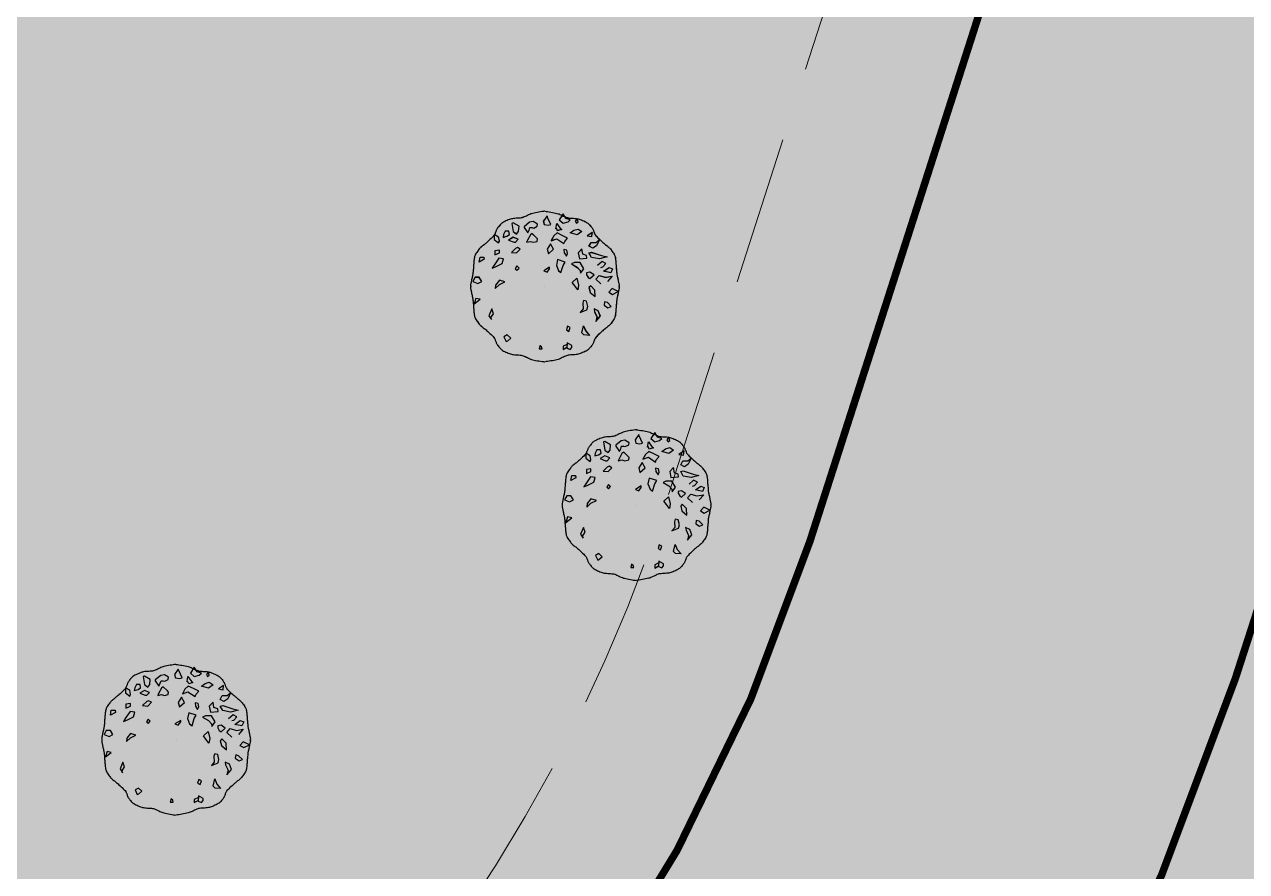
# Model space of a CAD drawing. Header units: metres. Extents: x 394605 to 1395358, y 4171135 to 6406139.
# Drawn here: x 1394078.86 to 1394095.27, y 4172343.41 to 4172354.79 of the extents above; entities that cross this region are included whole.
import ezdxf

# ---------------------------------------------------------------- set-up
doc = ezdxf.new("R2010")
doc.units = ezdxf.units.M
doc.header["$LTSCALE"] = 2
doc.linetypes.add('CACHE', pattern=[0.375, 0.25, -0.125])
doc.layers.add('Arbres_à_enjeux', color=6, linetype='Continuous')
doc.layers.add('T-VEGETATION', color=108, linetype='Continuous')
doc.layers.add('P-Voie', color=250, linetype='Continuous', lineweight=9)

# ---------------------------------------------------------------- blocks, each defined once
blk = doc.blocks.new('v025')
blk.add_line((0, 0), (0, 0))
at = {"color": 0, "linetype": 'Continuous'}
blk.add_line((0.666, -0.338), (0.7, -0.408), dxfattribs=at)
at = {"color": 0, "linetype": 'Continuous', "flags": 128}
for points in [[(-0.002, 1.01), (-0.019, 1.009), (-0.038, 1.006), (-0.058, 1.003), (-0.08, 1), (-0.102, 0.996), (-0.124, 0.991), (-0.144, 0.987), (-0.163, 0.982), (-0.179, 0.978), (-0.19, 0.974), (-0.204, 0.968), (-0.218, 0.962), (-0.233, 0.955), (-0.248, 0.947), (-0.263, 0.94), (-0.278, 0.934), (-0.291, 0.928), (-0.303, 0.925), (-0.316, 0.922), (-0.331, 0.92), (-0.348, 0.919), (-0.366, 0.917), (-0.385, 0.916), (-0.403, 0.915), (-0.42, 0.914), (-0.435, 0.911), (-0.448, 0.909), (-0.461, 0.905), (-0.475, 0.9), (-0.491, 0.894), (-0.507, 0.887), (-0.523, 0.88), (-0.539, 0.873), (-0.554, 0.865), (-0.567, 0.857), (-0.578, 0.85), (-0.585, 0.844), (-0.593, 0.836), (-0.601, 0.827), (-0.61, 0.818), (-0.618, 0.807), (-0.626, 0.797), (-0.633, 0.787), (-0.64, 0.778), (-0.645, 0.77), (-0.648, 0.763), (-0.652, 0.756), (-0.655, 0.747), (-0.658, 0.737), (-0.662, 0.728), (-0.665, 0.718), (-0.669, 0.71), (-0.672, 0.702), (-0.676, 0.695), (-0.685, 0.684), (-0.696, 0.671), (-0.709, 0.658), (-0.723, 0.644), (-0.738, 0.63), (-0.752, 0.617), (-0.766, 0.605), (-0.779, 0.593), (-0.79, 0.583), (-0.797, 0.577), (-0.806, 0.57), (-0.816, 0.562), (-0.827, 0.554), (-0.837, 0.545), (-0.848, 0.537), (-0.857, 0.529), (-0.866, 0.521), (-0.873, 0.514), (-0.88, 0.506), (-0.888, 0.495), (-0.897, 0.484), (-0.906, 0.472), (-0.914, 0.459), (-0.923, 0.447), (-0.93, 0.434), (-0.936, 0.423), (-0.94, 0.413), (-0.943, 0.402), (-0.946, 0.389), (-0.948, 0.375), (-0.95, 0.36), (-0.952, 0.344), (-0.953, 0.329), (-0.954, 0.315), (-0.955, 0.302), (-0.956, 0.29), (-0.957, 0.279), (-0.958, 0.267), (-0.959, 0.253), (-0.96, 0.239), (-0.961, 0.224), (-0.962, 0.21), (-0.963, 0.196), (-0.965, 0.184), (-0.966, 0.173), (-0.968, 0.164), (-0.97, 0.153), (-0.972, 0.141), (-0.975, 0.129), (-0.978, 0.116), (-0.981, 0.104), (-0.983, 0.092), (-0.985, 0.081), (-0.987, 0.072), (-0.988, 0.065), (-0.99, 0.056), (-0.993, 0.047), (-0.995, 0.037), (-0.997, 0.027), (-0.998, 0.018), (-0.998, 0.01), (-0.996, 0.004), (-0.992, 0), (-0.996, -0.004), (-0.998, -0.01), (-0.998, -0.018), (-0.997, -0.027), (-0.995, -0.037), (-0.993, -0.046), (-0.99, -0.056), (-0.988, -0.064), (-0.987, -0.071), (-0.985, -0.08), (-0.983, -0.091), (-0.981, -0.103), (-0.978, -0.115), (-0.975, -0.128), (-0.972, -0.14), (-0.97, -0.152), (-0.968, -0.163), (-0.966, -0.172), (-0.965, -0.183), (-0.963, -0.196), (-0.962, -0.209), (-0.961, -0.224), (-0.96, -0.238), (-0.959, -0.253), (-0.958, -0.266), (-0.957, -0.279), (-0.956, -0.29), (-0.955, -0.301), (-0.954, -0.314), (-0.953, -0.329), (-0.952, -0.344), (-0.95, -0.359), (-0.948, -0.375), (-0.946, -0.389), (-0.943, -0.402), (-0.94, -0.412), (-0.936, -0.423), (-0.93, -0.434), (-0.923, -0.446), (-0.914, -0.459), (-0.906, -0.471), (-0.897, -0.484), (-0.888, -0.495), (-0.88, -0.505), (-0.873, -0.514), (-0.866, -0.521), (-0.857, -0.528), (-0.848, -0.537), (-0.837, -0.545), (-0.827, -0.553), (-0.816, -0.561), (-0.806, -0.569), (-0.797, -0.577), (-0.79, -0.583), (-0.779, -0.593), (-0.766, -0.604), (-0.752, -0.617), (-0.738, -0.63), (-0.723, -0.643), (-0.709, -0.657), (-0.696, -0.671), (-0.685, -0.683), (-0.676, -0.695), (-0.672, -0.701), (-0.669, -0.709), (-0.665, -0.718), (-0.662, -0.727), (-0.658, -0.737), (-0.655, -0.746), (-0.652, -0.755), (-0.648, -0.763), (-0.645, -0.77), (-0.64, -0.778), (-0.633, -0.787), (-0.626, -0.797), (-0.618, -0.807), (-0.61, -0.817), (-0.601, -0.827), (-0.593, -0.836), (-0.585, -0.843), (-0.578, -0.85), (-0.567, -0.857), (-0.554, -0.865), (-0.539, -0.872), (-0.523, -0.88), (-0.507, -0.887), (-0.491, -0.894), (-0.475, -0.9), (-0.461, -0.904), (-0.448, -0.908), (-0.435, -0.911), (-0.42, -0.913), (-0.403, -0.915), (-0.385, -0.916), (-0.366, -0.917), (-0.348, -0.918), (-0.331, -0.92), (-0.316, -0.922), (-0.303, -0.924), (-0.291, -0.928), (-0.278, -0.933), (-0.263, -0.94), (-0.248, -0.947), (-0.233, -0.954), (-0.218, -0.961), (-0.204, -0.968), (-0.19, -0.973), (-0.179, -0.978), (-0.163, -0.982), (-0.144, -0.986), (-0.124, -0.991), (-0.102, -0.995), (-0.08, -0.999), (-0.058, -1.003), (-0.038, -1.006), (-0.019, -1.008), (-0.002, -1.01)], [(0.002, 1.01), (0.018, 1.009), (0.037, 1.006), (0.058, 1.003), (0.08, 1), (0.102, 0.996), (0.123, 0.991), (0.144, 0.987), (0.162, 0.982), (0.178, 0.978), (0.19, 0.974), (0.203, 0.968), (0.217, 0.962), (0.233, 0.955), (0.248, 0.947), (0.263, 0.94), (0.277, 0.934), (0.291, 0.928), (0.302, 0.925), (0.316, 0.922), (0.331, 0.92), (0.348, 0.919), (0.366, 0.917), (0.384, 0.916), (0.402, 0.915), (0.419, 0.914), (0.434, 0.911), (0.407, 0.877), (0.424, 0.851), (0.446, 0.867), (0.435, 0.912), (0.448, 0.909), (0.46, 0.905), (0.474, 0.9), (0.49, 0.894), (0.506, 0.887), (0.523, 0.88), (0.539, 0.873), (0.553, 0.865), (0.566, 0.857), (0.577, 0.85), (0.584, 0.844), (0.592, 0.836), (0.601, 0.827), (0.609, 0.818), (0.618, 0.807), (0.626, 0.797), (0.633, 0.787), (0.639, 0.778), (0.644, 0.77), (0.648, 0.763), (0.651, 0.756), (0.655, 0.747), (0.658, 0.737), (0.661, 0.728), (0.665, 0.718), (0.668, 0.71), (0.672, 0.702), (0.676, 0.695), (0.684, 0.684), (0.696, 0.671), (0.708, 0.658), (0.723, 0.644), (0.737, 0.63), (0.752, 0.617), (0.766, 0.605), (0.779, 0.593), (0.79, 0.583), (0.797, 0.577), (0.806, 0.57), (0.816, 0.562), (0.826, 0.554), (0.837, 0.545), (0.847, 0.537), (0.857, 0.529), (0.865, 0.521), (0.872, 0.514), (0.88, 0.506), (0.888, 0.495), (0.897, 0.484), (0.905, 0.472), (0.914, 0.459), (0.922, 0.447), (0.929, 0.434), (0.935, 0.423), (0.94, 0.413), (0.943, 0.402), (0.946, 0.389), (0.948, 0.375), (0.95, 0.36), (0.951, 0.344), (0.952, 0.329), (0.953, 0.315), (0.954, 0.302), (0.955, 0.29), (0.956, 0.279), (0.957, 0.267), (0.958, 0.253), (0.96, 0.239), (0.961, 0.224), (0.962, 0.21), (0.963, 0.196), (0.964, 0.184), (0.966, 0.173), (0.967, 0.164), (0.969, 0.153), (0.972, 0.141), (0.975, 0.129), (0.978, 0.116), (0.98, 0.104), (0.983, 0.092), (0.985, 0.081), (0.986, 0.072), (0.988, 0.065), (0.99, 0.056), (0.992, 0.047), (0.995, 0.037), (0.997, 0.027), (0.998, 0.018), (0.998, 0.01), (0.996, 0.004), (0.992, 0), (0.996, -0.004), (0.998, -0.01), (0.998, -0.018), (0.997, -0.027), (0.995, -0.037), (0.992, -0.046), (0.99, -0.056), (0.988, -0.064), (0.986, -0.071), (0.985, -0.08), (0.983, -0.091), (0.98, -0.103), (0.978, -0.115), (0.975, -0.128), (0.972, -0.14), (0.969, -0.152), (0.967, -0.163), (0.966, -0.172), (0.964, -0.183), (0.963, -0.196), (0.962, -0.209), (0.961, -0.224), (0.96, -0.238), (0.958, -0.253), (0.957, -0.266), (0.956, -0.279), (0.955, -0.29), (0.954, -0.301), (0.953, -0.314), (0.952, -0.329), (0.951, -0.344), (0.95, -0.359), (0.948, -0.375), (0.946, -0.389), (0.943, -0.402), (0.94, -0.412), (0.935, -0.423), (0.929, -0.434), (0.922, -0.446), (0.914, -0.459), (0.905, -0.471), (0.897, -0.484), (0.888, -0.495), (0.88, -0.505), (0.872, -0.514), (0.865, -0.521), (0.857, -0.528), (0.847, -0.537), (0.837, -0.545), (0.826, -0.553), (0.816, -0.561), (0.806, -0.569), (0.797, -0.577), (0.79, -0.583), (0.779, -0.593), (0.766, -0.604), (0.752, -0.617), (0.737, -0.63), (0.723, -0.643), (0.708, -0.657), (0.696, -0.671), (0.684, -0.683), (0.676, -0.695), (0.672, -0.701), (0.668, -0.709), (0.665, -0.718), (0.661, -0.727), (0.658, -0.737), (0.655, -0.746), (0.651, -0.755), (0.648, -0.763), (0.644, -0.77), (0.639, -0.778), (0.633, -0.787), (0.626, -0.797), (0.618, -0.807), (0.609, -0.817), (0.601, -0.827), (0.592, -0.836), (0.584, -0.843), (0.577, -0.85), (0.566, -0.857), (0.553, -0.865), (0.539, -0.872), (0.523, -0.88), (0.506, -0.887), (0.49, -0.894), (0.474, -0.9), (0.46, -0.904), (0.448, -0.908), (0.434, -0.911), (0.419, -0.913), (0.402, -0.915), (0.384, -0.916), (0.366, -0.917), (0.348, -0.918), (0.331, -0.92), (0.316, -0.922), (0.302, -0.924), (0.291, -0.928), (0.277, -0.933), (0.263, -0.94), (0.248, -0.947), (0.233, -0.954), (0.217, -0.961), (0.203, -0.968), (0.19, -0.973), (0.178, -0.978), (0.162, -0.982), (0.144, -0.986), (0.123, -0.991), (0.102, -0.995), (0.08, -0.999), (0.058, -1.003), (0.037, -1.006), (0.018, -1.008), (0.002, -1.01)], [(0.75, 0.257), (0.778, 0.264), (0.818, 0.309), (0.767, 0.336), (0.705, 0.282)], [(0.75, 0.035), (0.683, 0.097), (0.728, 0.149), (0.812, 0.124), (0.902, 0.14), (0.84, 0.07)], [(0.3, -0.776), (0.244, -0.8), (0.244, -0.844), (0.295, -0.814)]]:
    blk.add_lwpolyline(points, dxfattribs=at)
for points in [[(-0.442, 0.848), (-0.425, 0.74), (-0.38, 0.706), (-0.352, 0.74), (-0.347, 0.811), (-0.425, 0.855)], [(-0.155, 0.873), (-0.206, 0.863), (-0.279, 0.803), (-0.279, 0.793), (-0.229, 0.721), (-0.212, 0.758), (-0.2, 0.793), (-0.172, 0.793), (-0.15, 0.785), (-0.105, 0.811), (-0.099, 0.838)], [(0.047, 0.824), (0.081, 0.832), (0.036, 0.929), (0.03, 0.948), (-0.02, 0.877), (-0.009, 0.832)], [(0.171, 0.751), (0.16, 0.777), (0.148, 0.777), (0.16, 0.848), (0.21, 0.777), (0.227, 0.768)], [(0.311, 0.867), (0.34, 0.896), (0.283, 0.912), (0.244, 0.974), (0.193, 0.896), (0.244, 0.851)], [(-0.622, 0.664), (-0.679, 0.699), (-0.679, 0.63), (-0.622, 0.585), (-0.611, 0.612)], [(-0.51, 0.675), (-0.476, 0.697), (-0.482, 0.742), (-0.532, 0.742), (-0.555, 0.697), (-0.56, 0.661)], [(-0.414, 0.597), (-0.392, 0.597), (-0.358, 0.634), (-0.425, 0.661), (-0.487, 0.624)], [(-0.195, 0.606), (-0.155, 0.596), (-0.105, 0.606), (-0.099, 0.64), (-0.116, 0.658), (-0.172, 0.711), (-0.195, 0.693), (-0.234, 0.623), (-0.245, 0.596)], [(0.306, 0.651), (0.233, 0.687), (0.165, 0.721), (0.12, 0.679), (0.086, 0.616), (0.16, 0.642), (0.255, 0.579), (0.266, 0.607)], [(0.39, 0.755), (0.446, 0.772), (0.497, 0.738), (0.435, 0.693), (0.34, 0.72)], [(0.57, 0.682), (0.632, 0.672), (0.638, 0.727)], [(-0.369, 0.524), (-0.392, 0.512), (-0.448, 0.458), (-0.38, 0.451), (-0.33, 0.503)], [(0.115, 0.502), (0.075, 0.572), (0.03, 0.502), (0.047, 0.44)], [(0.295, 0.488), (0.255, 0.496), (0.261, 0.451), (0.289, 0.406), (0.306, 0.443)], [(0.565, 0.381), (0.559, 0.416), (0.508, 0.433), (0.497, 0.505), (0.446, 0.451), (0.463, 0.372)], [(0.688, 0.593), (0.733, 0.63), (0.694, 0.548), (0.643, 0.515), (0.593, 0.54), (0.621, 0.593)], [(-0.819, 0.396), (-0.814, 0.367), (-0.881, 0.329), (-0.87, 0.396)], [(-0.572, 0.308), (-0.555, 0.371), (-0.617, 0.38), (-0.673, 0.299), (-0.707, 0.247), (-0.662, 0.264)], [(-0.673, 0.478), (-0.673, 0.425), (-0.611, 0.451), (-0.611, 0.488)], [(0.216, 0.187), (0.244, 0.284), (0.272, 0.329), (0.171, 0.363), (0.154, 0.284), (0.182, 0.214)], [(0.593, 0.451), (0.626, 0.46), (0.761, 0.416), (0.835, 0.398), (0.733, 0.372), (0.626, 0.391)], [(-0.347, 0.249), (-0.375, 0.278), (-0.397, 0.24), (-0.375, 0.218)], [(0.03, 0.194), (0.064, 0.239), (0.064, 0.26), (-0.015, 0.212)], [(0.475, 0.215), (0.48, 0.18), (0.525, 0.24), (0.475, 0.322), (0.396, 0.322), (0.356, 0.304), (0.435, 0.259)], [(0.581, 0.124), (0.604, 0.107), (0.66, 0.156), (0.604, 0.194), (0.559, 0.185), (0.559, 0.159)], [(0.908, 0.239), (0.885, 0.185), (0.79, 0.205), (0.863, 0.257)], [(-0.898, 0.043), (-0.847, 0.07), (-0.881, 0.124), (-0.937, 0.124), (-0.965, 0.07)], [(-0.662, 0.02), (-0.667, -0.025), (-0.611, 0.027), (-0.538, 0.063), (-0.611, 0.086)], [(0.441, -0.044), (0.401, 0.01), (0.368, 0.053), (0.43, 0.112), (0.452, 0.018)], [(0.615, 0.011), (0.593, -0.013), (0.61, -0.078), (0.677, -0.134), (0.671, -0.047)], [(-0.949, -0.231), (-0.87, -0.169), (-0.926, -0.159)], [(0.902, -0.027), (0.857, -0.075), (0.908, -0.106), (0.986, -0.068)], [(-0.69, -0.364), (-0.712, -0.301), (-0.752, -0.391), (-0.718, -0.443), (-0.724, -0.416)], [(0.576, -0.266), (0.559, -0.196), (0.52, -0.187), (0.508, -0.222), (0.514, -0.301), (0.475, -0.346), (0.565, -0.311)], [(0.66, -0.301), (0.666, -0.338), (0.7, -0.408), (0.683, -0.47), (0.745, -0.398), (0.716, -0.328)], [(0.84, -0.214), (0.801, -0.204), (0.795, -0.249), (0.846, -0.284), (0.891, -0.266)], [(-0.459, -0.692), (-0.504, -0.648), (-0.549, -0.674), (-0.521, -0.737), (-0.499, -0.727)], [(0.323, -0.601), (0.34, -0.55), (0.306, -0.532), (0.289, -0.582)], [(0.548, -0.595), (0.598, -0.655), (0.525, -0.648), (0.497, -0.622), (0.52, -0.526)], [(-0.043, -0.809), (-0.065, -0.793), (-0.077, -0.837), (-0.037, -0.837)], [(0.362, -0.789), (0.3, -0.754), (0.295, -0.824), (0.34, -0.843), (0.362, -0.816)]]:
    blk.add_lwpolyline(points, close=True, dxfattribs=at)

msp = doc.modelspace()

# ---------------------------------------------------------------- hatches: boundary and pattern name
at = {"layer": 'T-VEGETATION'}
h = msp.add_hatch(dxfattribs=at)
h.set_pattern_fill('AR-CONC', color=84, scale=0.025)
h.set_pattern_definition([(50, (0, 0), (4.554616725, -0.3984771385), [0.47625, -5.23875]), (355, (0, 0), (-0.8810706494, 4.776416072), [0.381, -4.191]), (100.451, (0.3796, -0.033), (3.6735625416, 4.3779171955), [0.40475, -4.45225]), (46.1842, (0, 1.27), (6.776976022, -1.051058198), [0.714375, -7.858125]), (96.6356, (0.565, 1.1824), (5.935105862, 6.185638897), [0.607125, -6.678375]), (351.184, (0, 1.27), (5.935115145, 6.185627947), [0.5715, -6.2865]), (21, (0.635, 0.9525), (3.790371996, -2.556637963), [0.47625, -5.23875]), (326, (0.635, 0.9525), (1.5450507087, 4.604699153), [0.381, -4.191]), (71.4514, (0.951, 0.7394), (5.3354122693, 2.048071443), [0.40475, -4.45225]), (37.5, (0, 0), (0.07721508126, 2.1138759718), [0, -4.1402, 0, -4.2545, 0, -4.206875]), (7.5, (0, 0), (1.6704915628, 2.5045143705), [0, -2.4257, 0, -4.04495, 0, -1.603375]), (327.5, (-1.416, 0), (3.3897648792, -0.1432185998), [0, -1.5875, 0, -4.953, 0, -6.57225]), (317.5, (-2.051, 0), (3.7032295347, 0.6356622758), [0, -2.06375, 0, -3.2893, 0, -4.66725])])
h.paths.add_polyline_path([(1393927.84, 4172307.918), (1393958.527, 4172323.627), (1394358.196, 4172583.126), (1394368.739, 4172566.92), (1394404.239, 4172594.106), (1394421.217, 4172593.554), (1394446.938, 4172609.027), (1394462.155, 4172571.89), (1394427.756, 4172533.31), (1394398.16, 4172507.898), (1394347.588, 4172478.822), (1394332.784, 4172523.595), (1394296.479, 4172507.081), (1394285.958, 4172483.929), (1394295.024, 4172433.323), (1394419.634, 4172480.669), (1394450.579, 4172447.3), (1394434.639, 4172428.681), (1394439.126, 4172400.637), (1394299.836, 4172369.098), (1393930.719, 4172300.034)])

# ---------------------------------------------------------------- linework, layer by layer
at = {"layer": 'Arbres_à_enjeux'}
for p, q in [((1394085.847, 4172351.267), (1394085.847, 4172351.267)), ((1394086.513, 4172350.929), (1394086.546, 4172350.859))]:
    msp.add_line(p, q, dxfattribs=at)
for points in [[(1394085.844, 4172352.277), (1394085.828, 4172352.275), (1394085.809, 4172352.273), (1394085.788, 4172352.27), (1394085.767, 4172352.266), (1394085.744, 4172352.262), (1394085.723, 4172352.258), (1394085.702, 4172352.254), (1394085.684, 4172352.249), (1394085.668, 4172352.245), (1394085.656, 4172352.241), (1394085.643, 4172352.235), (1394085.629, 4172352.229), (1394085.614, 4172352.221), (1394085.598, 4172352.214), (1394085.583, 4172352.207), (1394085.569, 4172352.201), (1394085.556, 4172352.195), (1394085.544, 4172352.191), (1394085.531, 4172352.189), (1394085.515, 4172352.187), (1394085.498, 4172352.185), (1394085.48, 4172352.184), (1394085.462, 4172352.183), (1394085.444, 4172352.182), (1394085.427, 4172352.18), (1394085.412, 4172352.178), (1394085.399, 4172352.175), (1394085.386, 4172352.172), (1394085.372, 4172352.167), (1394085.356, 4172352.161), (1394085.34, 4172352.154), (1394085.324, 4172352.147), (1394085.308, 4172352.139), (1394085.293, 4172352.132), (1394085.28, 4172352.124), (1394085.269, 4172352.117), (1394085.262, 4172352.111), (1394085.254, 4172352.103), (1394085.245, 4172352.094), (1394085.237, 4172352.084), (1394085.229, 4172352.074), (1394085.221, 4172352.064), (1394085.213, 4172352.054), (1394085.207, 4172352.045), (1394085.202, 4172352.037), (1394085.198, 4172352.03), (1394085.195, 4172352.022), (1394085.192, 4172352.013), (1394085.188, 4172352.004), (1394085.185, 4172351.994), (1394085.181, 4172351.985), (1394085.178, 4172351.976), (1394085.174, 4172351.969), (1394085.171, 4172351.962), (1394085.162, 4172351.95), (1394085.151, 4172351.938), (1394085.138, 4172351.924), (1394085.124, 4172351.911), (1394085.109, 4172351.897), (1394085.094, 4172351.884), (1394085.08, 4172351.871), (1394085.068, 4172351.86), (1394085.057, 4172351.85), (1394085.049, 4172351.844), (1394085.04, 4172351.836), (1394085.03, 4172351.829), (1394085.02, 4172351.82), (1394085.009, 4172351.812), (1394084.999, 4172351.804), (1394084.989, 4172351.796), (1394084.981, 4172351.788), (1394084.974, 4172351.781), (1394084.967, 4172351.772), (1394084.958, 4172351.762), (1394084.95, 4172351.751), (1394084.941, 4172351.739), (1394084.932, 4172351.726), (1394084.924, 4172351.713), (1394084.917, 4172351.701), (1394084.911, 4172351.69), (1394084.906, 4172351.68), (1394084.903, 4172351.669), (1394084.901, 4172351.656), (1394084.898, 4172351.642), (1394084.897, 4172351.627), (1394084.895, 4172351.611), (1394084.894, 4172351.596), (1394084.893, 4172351.581), (1394084.892, 4172351.568), (1394084.891, 4172351.557), (1394084.89, 4172351.546), (1394084.889, 4172351.534), (1394084.888, 4172351.52), (1394084.887, 4172351.506), (1394084.886, 4172351.491), (1394084.884, 4172351.476), (1394084.883, 4172351.463), (1394084.882, 4172351.45), (1394084.881, 4172351.44), (1394084.879, 4172351.43), (1394084.877, 4172351.419), (1394084.874, 4172351.408), (1394084.872, 4172351.395), (1394084.869, 4172351.383), (1394084.866, 4172351.37), (1394084.863, 4172351.358), (1394084.861, 4172351.348), (1394084.86, 4172351.338), (1394084.858, 4172351.331), (1394084.856, 4172351.323), (1394084.854, 4172351.314), (1394084.851, 4172351.304), (1394084.849, 4172351.294), (1394084.848, 4172351.285), (1394084.849, 4172351.277), (1394084.851, 4172351.271), (1394084.855, 4172351.267), (1394084.851, 4172351.263), (1394084.849, 4172351.257), (1394084.848, 4172351.249), (1394084.849, 4172351.24), (1394084.851, 4172351.23), (1394084.854, 4172351.22), (1394084.856, 4172351.211), (1394084.858, 4172351.202), (1394084.86, 4172351.196), (1394084.861, 4172351.186), (1394084.863, 4172351.175), (1394084.866, 4172351.164), (1394084.869, 4172351.151), (1394084.872, 4172351.139), (1394084.874, 4172351.126), (1394084.877, 4172351.114), (1394084.879, 4172351.104), (1394084.881, 4172351.094), (1394084.882, 4172351.084), (1394084.883, 4172351.071), (1394084.884, 4172351.057), (1394084.886, 4172351.043), (1394084.887, 4172351.028), (1394084.888, 4172351.014), (1394084.889, 4172351), (1394084.89, 4172350.988), (1394084.891, 4172350.977), (1394084.892, 4172350.966), (1394084.893, 4172350.952), (1394084.894, 4172350.938), (1394084.895, 4172350.923), (1394084.897, 4172350.907), (1394084.898, 4172350.892), (1394084.901, 4172350.878), (1394084.903, 4172350.865), (1394084.906, 4172350.854), (1394084.911, 4172350.844), (1394084.917, 4172350.833), (1394084.924, 4172350.82), (1394084.932, 4172350.808), (1394084.941, 4172350.795), (1394084.95, 4172350.783), (1394084.958, 4172350.772), (1394084.967, 4172350.762), (1394084.974, 4172350.753), (1394084.981, 4172350.746), (1394084.989, 4172350.738), (1394084.999, 4172350.73), (1394085.009, 4172350.722), (1394085.02, 4172350.713), (1394085.03, 4172350.705), (1394085.04, 4172350.697), (1394085.049, 4172350.69), (1394085.057, 4172350.684), (1394085.068, 4172350.674), (1394085.08, 4172350.663), (1394085.094, 4172350.65), (1394085.109, 4172350.637), (1394085.124, 4172350.623), (1394085.138, 4172350.61), (1394085.151, 4172350.596), (1394085.162, 4172350.583), (1394085.171, 4172350.572), (1394085.174, 4172350.565), (1394085.178, 4172350.558), (1394085.181, 4172350.549), (1394085.185, 4172350.539), (1394085.188, 4172350.53), (1394085.192, 4172350.52), (1394085.195, 4172350.512), (1394085.198, 4172350.504), (1394085.202, 4172350.497), (1394085.207, 4172350.489), (1394085.213, 4172350.48), (1394085.221, 4172350.47), (1394085.229, 4172350.46), (1394085.237, 4172350.45), (1394085.245, 4172350.44), (1394085.254, 4172350.431), (1394085.262, 4172350.423), (1394085.269, 4172350.417), (1394085.28, 4172350.41), (1394085.293, 4172350.402), (1394085.308, 4172350.394), (1394085.324, 4172350.387), (1394085.34, 4172350.38), (1394085.356, 4172350.373), (1394085.372, 4172350.367), (1394085.386, 4172350.362), (1394085.399, 4172350.358), (1394085.412, 4172350.356), (1394085.427, 4172350.354), (1394085.444, 4172350.352), (1394085.462, 4172350.351), (1394085.48, 4172350.35), (1394085.498, 4172350.349), (1394085.515, 4172350.347), (1394085.531, 4172350.345), (1394085.544, 4172350.342), (1394085.556, 4172350.339), (1394085.569, 4172350.333), (1394085.583, 4172350.327), (1394085.598, 4172350.32), (1394085.614, 4172350.313), (1394085.629, 4172350.305), (1394085.643, 4172350.299), (1394085.656, 4172350.293), (1394085.668, 4172350.289), (1394085.684, 4172350.285), (1394085.702, 4172350.28), (1394085.723, 4172350.276), (1394085.744, 4172350.272), (1394085.767, 4172350.268), (1394085.788, 4172350.264), (1394085.809, 4172350.261), (1394085.828, 4172350.259), (1394085.844, 4172350.257)], [(1394085.894, 4172352.091), (1394085.928, 4172352.099), (1394085.883, 4172352.196), (1394085.877, 4172352.214), (1394085.826, 4172352.144), (1394085.838, 4172352.099), (1394085.894, 4172352.091)], [(1394085.849, 4172352.277), (1394085.865, 4172352.275), (1394085.884, 4172352.273), (1394085.905, 4172352.27), (1394085.926, 4172352.266), (1394085.948, 4172352.262), (1394085.97, 4172352.258), (1394085.99, 4172352.254), (1394086.009, 4172352.249), (1394086.025, 4172352.245), (1394086.037, 4172352.241), (1394086.05, 4172352.235), (1394086.064, 4172352.229), (1394086.079, 4172352.221), (1394086.094, 4172352.214), (1394086.11, 4172352.207), (1394086.124, 4172352.201), (1394086.137, 4172352.195), (1394086.149, 4172352.191), (1394086.162, 4172352.189), (1394086.178, 4172352.187), (1394086.195, 4172352.185), (1394086.213, 4172352.184), (1394086.231, 4172352.183), (1394086.249, 4172352.182), (1394086.266, 4172352.18), (1394086.281, 4172352.178), (1394086.254, 4172352.144), (1394086.271, 4172352.117), (1394086.293, 4172352.134), (1394086.282, 4172352.179), (1394086.294, 4172352.175), (1394086.307, 4172352.172), (1394086.321, 4172352.167), (1394086.337, 4172352.161), (1394086.353, 4172352.154), (1394086.369, 4172352.147), (1394086.385, 4172352.139), (1394086.4, 4172352.132), (1394086.413, 4172352.124), (1394086.424, 4172352.117), (1394086.431, 4172352.111), (1394086.439, 4172352.103), (1394086.447, 4172352.094), (1394086.456, 4172352.084), (1394086.464, 4172352.074), (1394086.472, 4172352.064), (1394086.48, 4172352.054), (1394086.486, 4172352.045), (1394086.491, 4172352.037), (1394086.495, 4172352.03), (1394086.498, 4172352.022), (1394086.501, 4172352.013), (1394086.505, 4172352.004), (1394086.508, 4172351.994), (1394086.511, 4172351.985), (1394086.515, 4172351.976), (1394086.519, 4172351.969), (1394086.522, 4172351.962), (1394086.531, 4172351.95), (1394086.542, 4172351.938), (1394086.555, 4172351.924), (1394086.569, 4172351.911), (1394086.584, 4172351.897), (1394086.598, 4172351.884), (1394086.612, 4172351.871), (1394086.625, 4172351.86), (1394086.636, 4172351.85), (1394086.644, 4172351.844), (1394086.653, 4172351.836), (1394086.663, 4172351.829), (1394086.673, 4172351.82), (1394086.684, 4172351.812), (1394086.694, 4172351.804), (1394086.704, 4172351.796), (1394086.712, 4172351.788), (1394086.719, 4172351.781), (1394086.726, 4172351.772), (1394086.735, 4172351.762), (1394086.743, 4172351.751), (1394086.752, 4172351.739), (1394086.761, 4172351.726), (1394086.769, 4172351.713), (1394086.776, 4172351.701), (1394086.782, 4172351.69), (1394086.786, 4172351.68), (1394086.79, 4172351.669), (1394086.792, 4172351.656), (1394086.795, 4172351.642), (1394086.796, 4172351.627), (1394086.798, 4172351.611), (1394086.799, 4172351.596), (1394086.8, 4172351.581), (1394086.801, 4172351.568), (1394086.802, 4172351.557), (1394086.803, 4172351.546), (1394086.804, 4172351.534), (1394086.805, 4172351.52), (1394086.806, 4172351.506), (1394086.807, 4172351.491), (1394086.808, 4172351.476), (1394086.81, 4172351.463), (1394086.811, 4172351.45), (1394086.812, 4172351.44), (1394086.814, 4172351.43), (1394086.816, 4172351.419), (1394086.819, 4172351.408), (1394086.821, 4172351.395), (1394086.824, 4172351.383), (1394086.827, 4172351.37), (1394086.829, 4172351.358), (1394086.832, 4172351.348), (1394086.833, 4172351.338), (1394086.834, 4172351.331), (1394086.837, 4172351.323), (1394086.839, 4172351.314), (1394086.842, 4172351.304), (1394086.844, 4172351.294), (1394086.845, 4172351.285), (1394086.844, 4172351.277), (1394086.842, 4172351.271), (1394086.838, 4172351.267), (1394086.842, 4172351.263), (1394086.844, 4172351.257), (1394086.845, 4172351.249), (1394086.844, 4172351.24), (1394086.842, 4172351.23), (1394086.839, 4172351.22), (1394086.837, 4172351.211), (1394086.834, 4172351.202), (1394086.833, 4172351.196), (1394086.832, 4172351.186), (1394086.829, 4172351.175), (1394086.827, 4172351.164), (1394086.824, 4172351.151), (1394086.821, 4172351.139), (1394086.819, 4172351.126), (1394086.816, 4172351.114), (1394086.814, 4172351.104), (1394086.812, 4172351.094), (1394086.811, 4172351.084), (1394086.81, 4172351.071), (1394086.808, 4172351.057), (1394086.807, 4172351.043), (1394086.806, 4172351.028), (1394086.805, 4172351.014), (1394086.804, 4172351), (1394086.803, 4172350.988), (1394086.802, 4172350.977), (1394086.801, 4172350.966), (1394086.8, 4172350.952), (1394086.799, 4172350.938), (1394086.798, 4172350.923), (1394086.796, 4172350.907), (1394086.795, 4172350.892), (1394086.792, 4172350.878), (1394086.79, 4172350.865), (1394086.786, 4172350.854), (1394086.782, 4172350.844), (1394086.776, 4172350.833), (1394086.769, 4172350.82), (1394086.761, 4172350.808), (1394086.752, 4172350.795), (1394086.743, 4172350.783), (1394086.735, 4172350.772), (1394086.726, 4172350.762), (1394086.719, 4172350.753), (1394086.712, 4172350.746), (1394086.704, 4172350.738), (1394086.694, 4172350.73), (1394086.684, 4172350.722), (1394086.673, 4172350.713), (1394086.663, 4172350.705), (1394086.653, 4172350.697), (1394086.644, 4172350.69), (1394086.636, 4172350.684), (1394086.625, 4172350.674), (1394086.612, 4172350.663), (1394086.598, 4172350.65), (1394086.584, 4172350.637), (1394086.569, 4172350.623), (1394086.555, 4172350.61), (1394086.542, 4172350.596), (1394086.531, 4172350.583), (1394086.522, 4172350.572), (1394086.519, 4172350.565), (1394086.515, 4172350.558), (1394086.511, 4172350.549), (1394086.508, 4172350.539), (1394086.505, 4172350.53), (1394086.501, 4172350.52), (1394086.498, 4172350.512), (1394086.495, 4172350.504), (1394086.491, 4172350.497), (1394086.486, 4172350.489), (1394086.48, 4172350.48), (1394086.472, 4172350.47), (1394086.464, 4172350.46), (1394086.456, 4172350.45), (1394086.447, 4172350.44), (1394086.439, 4172350.431), (1394086.431, 4172350.423), (1394086.424, 4172350.417), (1394086.413, 4172350.41), (1394086.4, 4172350.402), (1394086.385, 4172350.394), (1394086.369, 4172350.387), (1394086.353, 4172350.38), (1394086.337, 4172350.373), (1394086.321, 4172350.367), (1394086.307, 4172350.362), (1394086.294, 4172350.358), (1394086.281, 4172350.356), (1394086.266, 4172350.354), (1394086.249, 4172350.352), (1394086.231, 4172350.351), (1394086.213, 4172350.35), (1394086.195, 4172350.349), (1394086.178, 4172350.347), (1394086.162, 4172350.345), (1394086.149, 4172350.342), (1394086.137, 4172350.339), (1394086.124, 4172350.333), (1394086.11, 4172350.327), (1394086.094, 4172350.32), (1394086.079, 4172350.313), (1394086.064, 4172350.305), (1394086.05, 4172350.299), (1394086.037, 4172350.293), (1394086.025, 4172350.289), (1394086.009, 4172350.285), (1394085.99, 4172350.28), (1394085.97, 4172350.276), (1394085.948, 4172350.272), (1394085.926, 4172350.268), (1394085.905, 4172350.264), (1394085.884, 4172350.261), (1394085.865, 4172350.259), (1394085.849, 4172350.257)], [(1394086.158, 4172352.134), (1394086.186, 4172352.162), (1394086.13, 4172352.179), (1394086.091, 4172352.241), (1394086.04, 4172352.162), (1394086.091, 4172352.117), (1394086.158, 4172352.134)], [(1394085.337, 4172351.942), (1394085.371, 4172351.964), (1394085.365, 4172352.009), (1394085.314, 4172352.009), (1394085.292, 4172351.964), (1394085.286, 4172351.927), (1394085.337, 4172351.942)], [(1394085.404, 4172352.115), (1394085.421, 4172352.006), (1394085.466, 4172351.972), (1394085.494, 4172352.006), (1394085.5, 4172352.078), (1394085.421, 4172352.122), (1394085.404, 4172352.115)], [(1394085.691, 4172352.14), (1394085.641, 4172352.13), (1394085.568, 4172352.07), (1394085.568, 4172352.06), (1394085.618, 4172351.988), (1394085.635, 4172352.025), (1394085.646, 4172352.06), (1394085.674, 4172352.06), (1394085.697, 4172352.051), (1394085.742, 4172352.078), (1394085.748, 4172352.105), (1394085.691, 4172352.14)], [(1394086.018, 4172352.017), (1394086.006, 4172352.044), (1394085.995, 4172352.044), (1394086.006, 4172352.115), (1394086.057, 4172352.044), (1394086.074, 4172352.034), (1394086.018, 4172352.017)], [(1394086.237, 4172352.022), (1394086.293, 4172352.039), (1394086.344, 4172352.005), (1394086.282, 4172351.96), (1394086.186, 4172351.987), (1394086.237, 4172352.022)], [(1394085.224, 4172351.93), (1394085.168, 4172351.965), (1394085.168, 4172351.897), (1394085.224, 4172351.852), (1394085.236, 4172351.878), (1394085.224, 4172351.93)], [(1394085.433, 4172351.864), (1394085.455, 4172351.864), (1394085.489, 4172351.901), (1394085.421, 4172351.927), (1394085.359, 4172351.891), (1394085.433, 4172351.864)], [(1394085.652, 4172351.873), (1394085.691, 4172351.863), (1394085.742, 4172351.873), (1394085.748, 4172351.906), (1394085.731, 4172351.925), (1394085.674, 4172351.978), (1394085.652, 4172351.96), (1394085.613, 4172351.89), (1394085.601, 4172351.863), (1394085.652, 4172351.873)], [(1394085.961, 4172351.769), (1394085.922, 4172351.839), (1394085.877, 4172351.769), (1394085.894, 4172351.707), (1394085.961, 4172351.769)], [(1394086.153, 4172351.918), (1394086.079, 4172351.954), (1394086.012, 4172351.988), (1394085.967, 4172351.946), (1394085.933, 4172351.882), (1394086.006, 4172351.909), (1394086.102, 4172351.846), (1394086.113, 4172351.874), (1394086.153, 4172351.918)], [(1394086.417, 4172351.949), (1394086.479, 4172351.939), (1394086.484, 4172351.994), (1394086.417, 4172351.949)], [(1394086.535, 4172351.86), (1394086.58, 4172351.897), (1394086.541, 4172351.815), (1394086.49, 4172351.781), (1394086.439, 4172351.807), (1394086.468, 4172351.86), (1394086.535, 4172351.86)], [(1394085.174, 4172351.745), (1394085.174, 4172351.691), (1394085.236, 4172351.718), (1394085.236, 4172351.755), (1394085.174, 4172351.745)], [(1394085.478, 4172351.791), (1394085.455, 4172351.778), (1394085.399, 4172351.725), (1394085.466, 4172351.718), (1394085.517, 4172351.77), (1394085.478, 4172351.791)], [(1394086.141, 4172351.755), (1394086.102, 4172351.763), (1394086.108, 4172351.718), (1394086.136, 4172351.673), (1394086.153, 4172351.71), (1394086.141, 4172351.755)], [(1394086.411, 4172351.648), (1394086.406, 4172351.683), (1394086.355, 4172351.7), (1394086.344, 4172351.771), (1394086.293, 4172351.718), (1394086.31, 4172351.639), (1394086.411, 4172351.648)], [(1394086.439, 4172351.718), (1394086.473, 4172351.726), (1394086.608, 4172351.683), (1394086.681, 4172351.665), (1394086.58, 4172351.639), (1394086.473, 4172351.657), (1394086.439, 4172351.718)], [(1394085.028, 4172351.663), (1394085.033, 4172351.634), (1394084.966, 4172351.596), (1394084.977, 4172351.663), (1394085.028, 4172351.663)], [(1394085.275, 4172351.575), (1394085.292, 4172351.638), (1394085.23, 4172351.646), (1394085.174, 4172351.566), (1394085.14, 4172351.514), (1394085.185, 4172351.531), (1394085.275, 4172351.575)], [(1394085.5, 4172351.515), (1394085.472, 4172351.545), (1394085.449, 4172351.507), (1394085.472, 4172351.485), (1394085.5, 4172351.515)], [(1394085.877, 4172351.461), (1394085.911, 4172351.506), (1394085.911, 4172351.527), (1394085.832, 4172351.479), (1394085.877, 4172351.461)], [(1394086.063, 4172351.454), (1394086.091, 4172351.551), (1394086.119, 4172351.596), (1394086.018, 4172351.629), (1394086.001, 4172351.551), (1394086.029, 4172351.48), (1394086.063, 4172351.454)], [(1394086.321, 4172351.482), (1394086.327, 4172351.447), (1394086.372, 4172351.507), (1394086.321, 4172351.589), (1394086.243, 4172351.589), (1394086.203, 4172351.57), (1394086.282, 4172351.525), (1394086.321, 4172351.482)], [(1394086.597, 4172351.524), (1394086.625, 4172351.531), (1394086.664, 4172351.576), (1394086.614, 4172351.603), (1394086.552, 4172351.549)], [(1394086.754, 4172351.506), (1394086.732, 4172351.452), (1394086.636, 4172351.472), (1394086.709, 4172351.524), (1394086.754, 4172351.506)], [(1394084.949, 4172351.31), (1394084.999, 4172351.337), (1394084.966, 4172351.39), (1394084.909, 4172351.39), (1394084.881, 4172351.337), (1394084.949, 4172351.31)], [(1394085.185, 4172351.286), (1394085.179, 4172351.241), (1394085.236, 4172351.293), (1394085.309, 4172351.33), (1394085.236, 4172351.352), (1394085.185, 4172351.286)], [(1394086.288, 4172351.223), (1394086.248, 4172351.276), (1394086.214, 4172351.32), (1394086.276, 4172351.379), (1394086.299, 4172351.285), (1394086.288, 4172351.223)], [(1394086.428, 4172351.39), (1394086.451, 4172351.373), (1394086.507, 4172351.423), (1394086.451, 4172351.461), (1394086.406, 4172351.452), (1394086.406, 4172351.425), (1394086.428, 4172351.39)], [(1394086.597, 4172351.302), (1394086.529, 4172351.364), (1394086.574, 4172351.416), (1394086.659, 4172351.39), (1394086.749, 4172351.407), (1394086.687, 4172351.337)], [(1394086.462, 4172351.278), (1394086.439, 4172351.254), (1394086.456, 4172351.189), (1394086.524, 4172351.133), (1394086.518, 4172351.22), (1394086.462, 4172351.278)], [(1394086.749, 4172351.24), (1394086.704, 4172351.192), (1394086.754, 4172351.161), (1394086.833, 4172351.199), (1394086.749, 4172351.24)], [(1394084.898, 4172351.036), (1394084.977, 4172351.098), (1394084.921, 4172351.108), (1394084.898, 4172351.036)], [(1394086.423, 4172351.001), (1394086.406, 4172351.071), (1394086.366, 4172351.08), (1394086.355, 4172351.044), (1394086.361, 4172350.966), (1394086.321, 4172350.921), (1394086.411, 4172350.956), (1394086.423, 4172351.001)], [(1394086.687, 4172351.053), (1394086.648, 4172351.063), (1394086.642, 4172351.018), (1394086.693, 4172350.982), (1394086.738, 4172351.001), (1394086.687, 4172351.053)], [(1394085.157, 4172350.902), (1394085.134, 4172350.966), (1394085.095, 4172350.876), (1394085.129, 4172350.824), (1394085.123, 4172350.85), (1394085.157, 4172350.902)], [(1394086.507, 4172350.966), (1394086.513, 4172350.929), (1394086.546, 4172350.859), (1394086.529, 4172350.797), (1394086.591, 4172350.869), (1394086.563, 4172350.939), (1394086.507, 4172350.966)], [(1394086.169, 4172350.666), (1394086.186, 4172350.717), (1394086.153, 4172350.735), (1394086.136, 4172350.684), (1394086.169, 4172350.666)], [(1394086.394, 4172350.672), (1394086.445, 4172350.611), (1394086.372, 4172350.618), (1394086.344, 4172350.645), (1394086.366, 4172350.741), (1394086.394, 4172350.672)], [(1394085.388, 4172350.575), (1394085.343, 4172350.618), (1394085.298, 4172350.593), (1394085.326, 4172350.53), (1394085.348, 4172350.54), (1394085.388, 4172350.575)], [(1394085.804, 4172350.458), (1394085.781, 4172350.473), (1394085.77, 4172350.43), (1394085.809, 4172350.43), (1394085.804, 4172350.458)], [(1394086.147, 4172350.49), (1394086.091, 4172350.466), (1394086.091, 4172350.423), (1394086.141, 4172350.452)], [(1394086.209, 4172350.478), (1394086.147, 4172350.513), (1394086.141, 4172350.442), (1394086.186, 4172350.424), (1394086.209, 4172350.451), (1394086.209, 4172350.478)]]:
    msp.add_lwpolyline(points, dxfattribs=at)
at = {"layer": 'P-Voie', "linetype": 'CACHE', "ltscale": 4, "flags": 128}
for points in [[(1394105.606, 4172404.631), (1394087.502, 4172348.462, -0.290263), (1394069.393, 4172333.393), (1394032.613, 4172328.623, -0.286855), (1393984.423, 4172350.707), (1393953.077, 4172398.303)], [(1393943, 4172391.788), (1393974.401, 4172344.107, 0.286855), (1394034.156, 4172316.722), (1394070.936, 4172321.493, 0.290263), (1394098.923, 4172344.78), (1394117.464, 4172402.241)]]:
    msp.add_lwpolyline(points, format="xyb", dxfattribs=at)
at = {"layer": 'P-Voie', "linetype": 'CACHE', "ltscale": 4, "const_width": 0.1, "flags": 128}
for points in [[(1393951.398, 4172397.217), (1393982.753, 4172349.607, 0.286855), (1394032.87, 4172326.639), (1394069.65, 4172331.41, 0.290263), (1394089.405, 4172347.848), (1394107.504, 4172404.247)], [(1393946.339, 4172393.947), (1393977.742, 4172346.307, 0.286855), (1394033.642, 4172320.689), (1394070.422, 4172325.46, 0.290263), (1394095.116, 4172346.007), (1394113.499, 4172403.04)]]:
    msp.add_lwpolyline(points, format="xyb", dxfattribs=at)

# ---------------------------------------------------------------- block references
at = {"layer": 'T-VEGETATION'}
for p in [(1394085.847, 4172351.267), (1394087.077, 4172348.333), (1394080.896, 4172345.184)]:
    msp.add_blockref('v025', p, dxfattribs=at)

doc.saveas('drawing.dxf')
